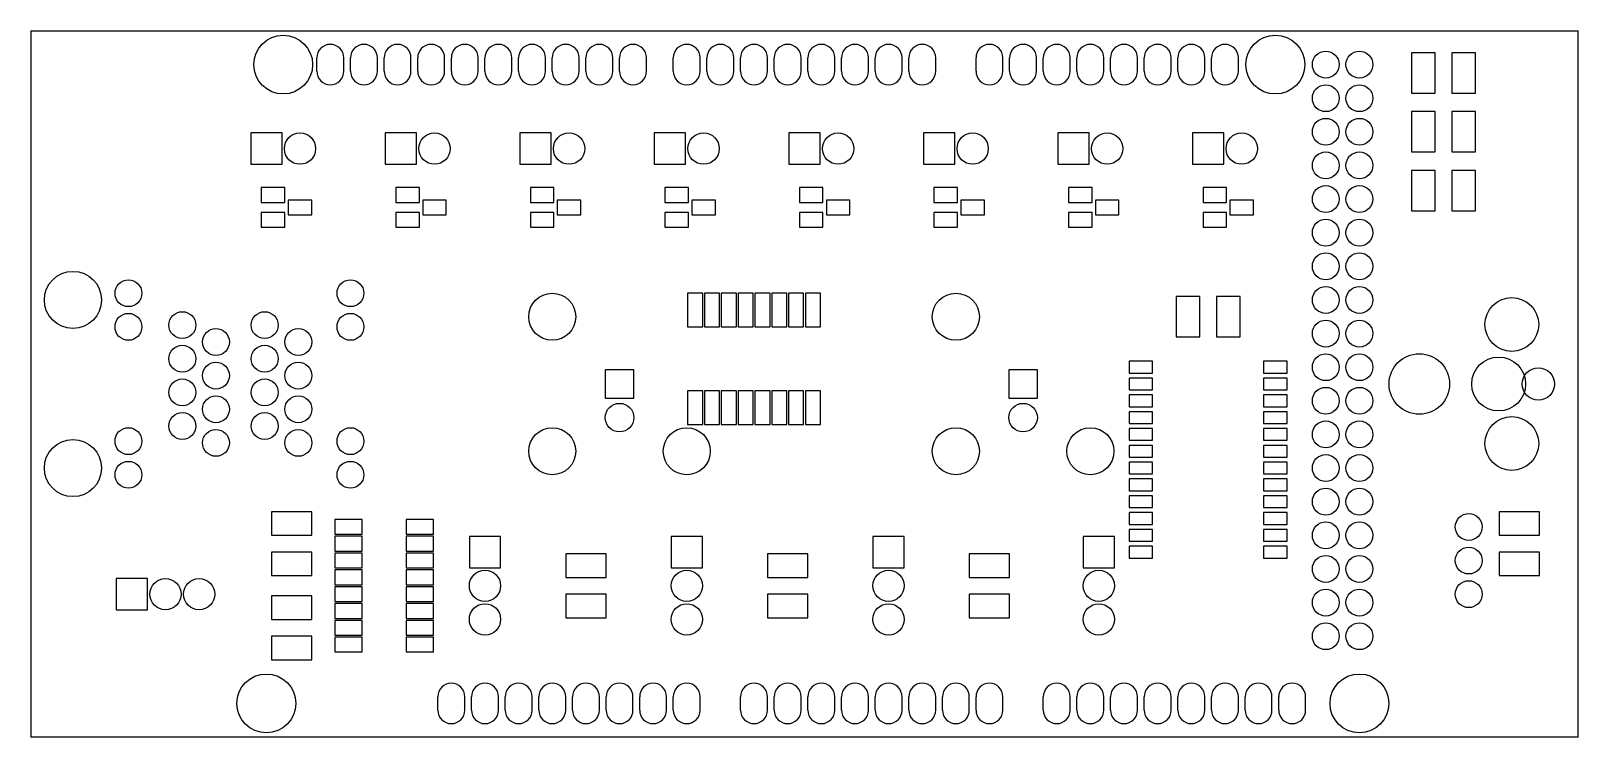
# Model space of a CAD drawing. Header units: inches. Extents: x 0 to 4.6, y 0 to 2.1.
import ezdxf

# ---------------------------------------------------------------- set-up
doc = ezdxf.new("R2010")
doc.units = ezdxf.units.IN
doc.layers.add('BLACK', color=1, linetype='CONTINUOUS')

msp = doc.modelspace()

# ---------------------------------------------------------------- linework, layer by layer
at = {"layer": 'BLACK'}
for p, q in [((0, 2.1), (4.6, 2.1)), ((0, 2.1), (0, 0)), ((4.6, 0), (4.6, 2.1)), ((4.105, 2.035), (4.105, 1.915)), ((4.175, 2.035), (4.105, 2.035)), ((4.175, 1.915), (4.175, 2.035)), ((4.225, 2.035), (4.225, 1.915)), ((4.295, 2.035), (4.225, 2.035)), ((4.295, 1.915), (4.295, 2.035)), ((0.85, 1.98), (0.85, 2.02)), ((0.93, 1.98), (0.93, 2.02)), ((0.95, 1.98), (0.95, 2.02)), ((1.03, 1.98), (1.03, 2.02)), ((1.05, 1.98), (1.05, 2.02)), ((1.13, 1.98), (1.13, 2.02)), ((1.15, 1.98), (1.15, 2.02)), ((1.23, 1.98), (1.23, 2.02)), ((1.25, 1.98), (1.25, 2.02)), ((1.33, 1.98), (1.33, 2.02)), ((1.35, 1.98), (1.35, 2.02)), ((1.43, 1.98), (1.43, 2.02)), ((1.45, 1.98), (1.45, 2.02)), ((1.53, 1.98), (1.53, 2.02)), ((1.55, 1.98), (1.55, 2.02)), ((1.63, 1.98), (1.63, 2.02)), ((1.65, 1.98), (1.65, 2.02)), ((1.73, 1.98), (1.73, 2.02)), ((1.75, 1.98), (1.75, 2.02)), ((1.83, 1.98), (1.83, 2.02)), ((1.91, 1.98), (1.91, 2.02)), ((1.99, 1.98), (1.99, 2.02)), ((2.01, 1.98), (2.01, 2.02)), ((2.09, 1.98), (2.09, 2.02)), ((2.11, 1.98), (2.11, 2.02)), ((2.19, 1.98), (2.19, 2.02)), ((2.21, 1.98), (2.21, 2.02)), ((2.29, 1.98), (2.29, 2.02)), ((2.31, 1.98), (2.31, 2.02)), ((2.39, 1.98), (2.39, 2.02)), ((2.41, 1.98), (2.41, 2.02)), ((2.49, 1.98), (2.49, 2.02)), ((2.51, 1.98), (2.51, 2.02)), ((2.59, 1.98), (2.59, 2.02)), ((2.61, 1.98), (2.61, 2.02)), ((2.69, 1.98), (2.69, 2.02)), ((2.81, 1.98), (2.81, 2.02)), ((2.89, 1.98), (2.89, 2.02)), ((2.91, 1.98), (2.91, 2.02)), ((2.99, 1.98), (2.99, 2.02)), ((3.01, 1.98), (3.01, 2.02)), ((3.09, 1.98), (3.09, 2.02)), ((3.11, 1.98), (3.11, 2.02)), ((3.19, 1.98), (3.19, 2.02)), ((3.21, 1.98), (3.21, 2.02)), ((3.29, 1.98), (3.29, 2.02)), ((3.31, 1.98), (3.31, 2.02)), ((3.39, 1.98), (3.39, 2.02)), ((3.41, 1.98), (3.41, 2.02)), ((3.49, 1.98), (3.49, 2.02)), ((3.51, 1.98), (3.51, 2.02)), ((3.59, 1.98), (3.59, 2.02)), ((4.105, 1.915), (4.175, 1.915)), ((4.225, 1.915), (4.295, 1.915)), ((4.105, 1.86), (4.105, 1.74)), ((4.175, 1.86), (4.105, 1.86)), ((4.175, 1.74), (4.175, 1.86)), ((4.225, 1.86), (4.225, 1.74)), ((4.295, 1.86), (4.225, 1.86)), ((4.295, 1.74), (4.295, 1.86)), ((0.7465, 1.7965), (0.6535, 1.7965)), ((0.6535, 1.7965), (0.6535, 1.7035)), ((0.7465, 1.7035), (0.7465, 1.7965)), ((1.1465, 1.7965), (1.0535, 1.7965)), ((1.0535, 1.7965), (1.0535, 1.7035)), ((1.1465, 1.7035), (1.1465, 1.7965)), ((1.5465, 1.7965), (1.4535, 1.7965)), ((1.4535, 1.7965), (1.4535, 1.7035)), ((1.5465, 1.7035), (1.5465, 1.7965)), ((1.9465, 1.7965), (1.8535, 1.7965)), ((1.8535, 1.7965), (1.8535, 1.7035)), ((1.9465, 1.7035), (1.9465, 1.7965)), ((2.3465, 1.7965), (2.2535, 1.7965)), ((2.2535, 1.7965), (2.2535, 1.7035)), ((2.3465, 1.7035), (2.3465, 1.7965)), ((2.7465, 1.7965), (2.6535, 1.7965)), ((2.6535, 1.7965), (2.6535, 1.7035)), ((2.7465, 1.7035), (2.7465, 1.7965)), ((3.1465, 1.7965), (3.0535, 1.7965)), ((3.0535, 1.7965), (3.0535, 1.7035)), ((3.1465, 1.7035), (3.1465, 1.7965)), ((3.5465, 1.7965), (3.4535, 1.7965)), ((3.4535, 1.7965), (3.4535, 1.7035)), ((3.5465, 1.7035), (3.5465, 1.7965)), ((0.6535, 1.7035), (0.7465, 1.7035)), ((1.0535, 1.7035), (1.1465, 1.7035)), ((1.4535, 1.7035), (1.5465, 1.7035)), ((1.8535, 1.7035), (1.9465, 1.7035)), ((2.2535, 1.7035), (2.3465, 1.7035)), ((2.6535, 1.7035), (2.7465, 1.7035)), ((3.0535, 1.7035), (3.1465, 1.7035)), ((3.4535, 1.7035), (3.5465, 1.7035)), ((4.105, 1.74), (4.175, 1.74)), ((4.225, 1.74), (4.295, 1.74)), ((4.105, 1.685), (4.105, 1.565)), ((4.175, 1.685), (4.105, 1.685)), ((4.175, 1.565), (4.175, 1.685)), ((4.225, 1.685), (4.225, 1.565)), ((4.295, 1.685), (4.225, 1.685)), ((4.295, 1.565), (4.295, 1.685)), ((0.755, 1.634), (0.685, 1.634)), ((0.685, 1.634), (0.685, 1.59)), ((0.755, 1.59), (0.755, 1.634)), ((1.155, 1.634), (1.085, 1.634)), ((1.085, 1.634), (1.085, 1.59)), ((1.155, 1.59), (1.155, 1.634)), ((1.555, 1.634), (1.485, 1.634)), ((1.485, 1.634), (1.485, 1.59)), ((1.555, 1.59), (1.555, 1.634)), ((1.955, 1.634), (1.885, 1.634)), ((1.885, 1.634), (1.885, 1.59)), ((1.955, 1.59), (1.955, 1.634)), ((2.355, 1.634), (2.285, 1.634)), ((2.285, 1.634), (2.285, 1.59)), ((2.355, 1.59), (2.355, 1.634)), ((2.755, 1.634), (2.685, 1.634)), ((2.685, 1.634), (2.685, 1.59)), ((2.755, 1.59), (2.755, 1.634)), ((3.155, 1.634), (3.085, 1.634)), ((3.085, 1.634), (3.085, 1.59)), ((3.155, 1.59), (3.155, 1.634)), ((3.555, 1.634), (3.485, 1.634)), ((3.485, 1.634), (3.485, 1.59)), ((3.555, 1.59), (3.555, 1.634)), ((0.685, 1.59), (0.755, 1.59)), ((0.835, 1.597), (0.765, 1.597)), ((0.765, 1.597), (0.765, 1.553)), ((0.835, 1.553), (0.835, 1.597)), ((1.085, 1.59), (1.155, 1.59)), ((1.235, 1.597), (1.165, 1.597)), ((1.165, 1.597), (1.165, 1.553)), ((1.235, 1.553), (1.235, 1.597)), ((1.485, 1.59), (1.555, 1.59)), ((1.635, 1.597), (1.565, 1.597)), ((1.565, 1.597), (1.565, 1.553)), ((1.635, 1.553), (1.635, 1.597)), ((1.885, 1.59), (1.955, 1.59)), ((2.035, 1.597), (1.965, 1.597)), ((1.965, 1.597), (1.965, 1.553)), ((2.035, 1.553), (2.035, 1.597)), ((2.285, 1.59), (2.355, 1.59)), ((2.435, 1.597), (2.365, 1.597)), ((2.365, 1.597), (2.365, 1.553)), ((2.435, 1.553), (2.435, 1.597)), ((2.685, 1.59), (2.755, 1.59)), ((2.835, 1.597), (2.765, 1.597)), ((2.765, 1.597), (2.765, 1.553)), ((2.835, 1.553), (2.835, 1.597)), ((3.085, 1.59), (3.155, 1.59)), ((3.235, 1.597), (3.165, 1.597)), ((3.165, 1.597), (3.165, 1.553)), ((3.235, 1.553), (3.235, 1.597)), ((3.485, 1.59), (3.555, 1.59)), ((3.635, 1.597), (3.565, 1.597)), ((3.565, 1.597), (3.565, 1.553)), ((3.635, 1.553), (3.635, 1.597)), ((4.105, 1.565), (4.175, 1.565)), ((4.225, 1.565), (4.295, 1.565)), ((0.755, 1.56), (0.685, 1.56)), ((0.685, 1.56), (0.685, 1.516)), ((0.755, 1.516), (0.755, 1.56)), ((0.765, 1.553), (0.835, 1.553)), ((1.155, 1.56), (1.085, 1.56)), ((1.085, 1.56), (1.085, 1.516)), ((1.155, 1.516), (1.155, 1.56)), ((1.165, 1.553), (1.235, 1.553)), ((1.555, 1.56), (1.485, 1.56)), ((1.485, 1.56), (1.485, 1.516)), ((1.555, 1.516), (1.555, 1.56)), ((1.565, 1.553), (1.635, 1.553)), ((1.955, 1.56), (1.885, 1.56)), ((1.885, 1.56), (1.885, 1.516)), ((1.955, 1.516), (1.955, 1.56)), ((1.965, 1.553), (2.035, 1.553)), ((2.355, 1.56), (2.285, 1.56)), ((2.285, 1.56), (2.285, 1.516)), ((2.355, 1.516), (2.355, 1.56)), ((2.365, 1.553), (2.435, 1.553)), ((2.755, 1.56), (2.685, 1.56)), ((2.685, 1.56), (2.685, 1.516)), ((2.755, 1.516), (2.755, 1.56)), ((2.765, 1.553), (2.835, 1.553)), ((3.155, 1.56), (3.085, 1.56)), ((3.085, 1.56), (3.085, 1.516)), ((3.155, 1.516), (3.155, 1.56)), ((3.165, 1.553), (3.235, 1.553)), ((3.555, 1.56), (3.485, 1.56)), ((3.485, 1.56), (3.485, 1.516)), ((3.555, 1.516), (3.555, 1.56)), ((3.565, 1.553), (3.635, 1.553)), ((0.685, 1.516), (0.755, 1.516)), ((1.085, 1.516), (1.155, 1.516)), ((1.485, 1.516), (1.555, 1.516)), ((1.885, 1.516), (1.955, 1.516)), ((2.285, 1.516), (2.355, 1.516)), ((2.685, 1.516), (2.755, 1.516)), ((3.085, 1.516), (3.155, 1.516)), ((3.485, 1.516), (3.555, 1.516)), ((1.9975, 1.32), (1.9525, 1.32)), ((1.9525, 1.32), (1.9525, 1.22)), ((1.9975, 1.22), (1.9975, 1.32)), ((2.0475, 1.32), (2.0025, 1.32)), ((2.0025, 1.32), (2.0025, 1.22)), ((2.0475, 1.22), (2.0475, 1.32)), ((2.0975, 1.32), (2.0525, 1.32)), ((2.0525, 1.32), (2.0525, 1.22)), ((2.0975, 1.22), (2.0975, 1.32)), ((2.1475, 1.32), (2.1025, 1.32)), ((2.1025, 1.32), (2.1025, 1.22)), ((2.1475, 1.22), (2.1475, 1.32)), ((2.1975, 1.32), (2.1525, 1.32)), ((2.1525, 1.32), (2.1525, 1.22)), ((2.1975, 1.22), (2.1975, 1.32)), ((2.2475, 1.32), (2.2025, 1.32)), ((2.2025, 1.32), (2.2025, 1.22)), ((2.2475, 1.22), (2.2475, 1.32)), ((2.2975, 1.32), (2.2525, 1.32)), ((2.2525, 1.32), (2.2525, 1.22)), ((2.2975, 1.22), (2.2975, 1.32)), ((2.3475, 1.32), (2.3025, 1.32)), ((2.3025, 1.32), (2.3025, 1.22)), ((2.3475, 1.22), (2.3475, 1.32)), ((3.405, 1.31), (3.405, 1.19)), ((3.475, 1.31), (3.405, 1.31)), ((3.475, 1.19), (3.475, 1.31)), ((3.525, 1.31), (3.525, 1.19)), ((3.595, 1.31), (3.525, 1.31)), ((3.595, 1.19), (3.595, 1.31)), ((1.9525, 1.22), (1.9975, 1.22)), ((2.0025, 1.22), (2.0475, 1.22)), ((2.0525, 1.22), (2.0975, 1.22)), ((2.1025, 1.22), (2.1475, 1.22)), ((2.1525, 1.22), (2.1975, 1.22)), ((2.2025, 1.22), (2.2475, 1.22)), ((2.2525, 1.22), (2.2975, 1.22)), ((2.3025, 1.22), (2.3475, 1.22)), ((3.405, 1.19), (3.475, 1.19)), ((3.525, 1.19), (3.595, 1.19)), ((3.335, 1.1175), (3.265, 1.1175)), ((3.265, 1.1175), (3.265, 1.0825)), ((3.335, 1.0825), (3.335, 1.1175)), ((3.735, 1.1175), (3.665, 1.1175)), ((3.665, 1.1175), (3.665, 1.0825)), ((3.735, 1.0825), (3.735, 1.1175)), ((1.7925, 1.0925), (1.7075, 1.0925)), ((1.7075, 1.0925), (1.7075, 1.0075)), ((1.7925, 1.0075), (1.7925, 1.0925)), ((2.9925, 1.0925), (2.9075, 1.0925)), ((2.9075, 1.0925), (2.9075, 1.0075)), ((2.9925, 1.0075), (2.9925, 1.0925)), ((3.265, 1.0825), (3.335, 1.0825)), ((3.335, 1.0675), (3.265, 1.0675)), ((3.265, 1.0675), (3.265, 1.0325)), ((3.335, 1.0325), (3.335, 1.0675)), ((3.665, 1.0825), (3.735, 1.0825)), ((3.735, 1.0675), (3.665, 1.0675)), ((3.665, 1.0675), (3.665, 1.0325)), ((3.735, 1.0325), (3.735, 1.0675)), ((1.9975, 1.03), (1.9525, 1.03)), ((1.9525, 1.03), (1.9525, 0.93)), ((1.9975, 0.93), (1.9975, 1.03)), ((2.0475, 1.03), (2.0025, 1.03)), ((2.0025, 1.03), (2.0025, 0.93)), ((2.0475, 0.93), (2.0475, 1.03)), ((2.0975, 1.03), (2.0525, 1.03)), ((2.0525, 1.03), (2.0525, 0.93)), ((2.0975, 0.93), (2.0975, 1.03)), ((2.1475, 1.03), (2.1025, 1.03)), ((2.1025, 1.03), (2.1025, 0.93)), ((2.1475, 0.93), (2.1475, 1.03)), ((2.1975, 1.03), (2.1525, 1.03)), ((2.1525, 1.03), (2.1525, 0.93)), ((2.1975, 0.93), (2.1975, 1.03)), ((2.2475, 1.03), (2.2025, 1.03)), ((2.2025, 1.03), (2.2025, 0.93)), ((2.2475, 0.93), (2.2475, 1.03)), ((2.2975, 1.03), (2.2525, 1.03)), ((2.2525, 1.03), (2.2525, 0.93)), ((2.2975, 0.93), (2.2975, 1.03)), ((2.3475, 1.03), (2.3025, 1.03)), ((2.3025, 1.03), (2.3025, 0.93)), ((2.3475, 0.93), (2.3475, 1.03)), ((3.265, 1.0325), (3.335, 1.0325)), ((3.335, 1.0175), (3.265, 1.0175)), ((3.265, 1.0175), (3.265, 0.9825)), ((3.335, 0.9825), (3.335, 1.0175)), ((3.665, 1.0325), (3.735, 1.0325)), ((3.735, 1.0175), (3.665, 1.0175)), ((3.665, 1.0175), (3.665, 0.9825)), ((3.735, 0.9825), (3.735, 1.0175)), ((1.7075, 1.0075), (1.7925, 1.0075)), ((2.9075, 1.0075), (2.9925, 1.0075)), ((3.265, 0.9825), (3.335, 0.9825)), ((3.335, 0.9675), (3.265, 0.9675)), ((3.265, 0.9675), (3.265, 0.9325)), ((3.335, 0.9325), (3.335, 0.9675)), ((3.665, 0.9825), (3.735, 0.9825)), ((3.735, 0.9675), (3.665, 0.9675)), ((3.665, 0.9675), (3.665, 0.9325)), ((3.735, 0.9325), (3.735, 0.9675)), ((1.9525, 0.93), (1.9975, 0.93)), ((2.0025, 0.93), (2.0475, 0.93)), ((2.0525, 0.93), (2.0975, 0.93)), ((2.1025, 0.93), (2.1475, 0.93)), ((2.1525, 0.93), (2.1975, 0.93)), ((2.2025, 0.93), (2.2475, 0.93)), ((2.2525, 0.93), (2.2975, 0.93)), ((2.3025, 0.93), (2.3475, 0.93)), ((3.265, 0.9325), (3.335, 0.9325)), ((3.665, 0.9325), (3.735, 0.9325)), ((3.335, 0.9175), (3.265, 0.9175)), ((3.265, 0.9175), (3.265, 0.8825)), ((3.265, 0.8825), (3.335, 0.8825)), ((3.335, 0.8825), (3.335, 0.9175)), ((3.735, 0.9175), (3.665, 0.9175)), ((3.665, 0.9175), (3.665, 0.8825)), ((3.665, 0.8825), (3.735, 0.8825)), ((3.735, 0.8825), (3.735, 0.9175)), ((3.335, 0.8675), (3.265, 0.8675)), ((3.265, 0.8675), (3.265, 0.8325)), ((3.265, 0.8325), (3.335, 0.8325)), ((3.335, 0.8325), (3.335, 0.8675)), ((3.735, 0.8675), (3.665, 0.8675)), ((3.665, 0.8675), (3.665, 0.8325)), ((3.665, 0.8325), (3.735, 0.8325)), ((3.735, 0.8325), (3.735, 0.8675)), ((3.335, 0.8175), (3.265, 0.8175)), ((3.265, 0.8175), (3.265, 0.7825)), ((3.265, 0.7825), (3.335, 0.7825)), ((3.335, 0.7825), (3.335, 0.8175)), ((3.735, 0.8175), (3.665, 0.8175)), ((3.665, 0.8175), (3.665, 0.7825)), ((3.665, 0.7825), (3.735, 0.7825)), ((3.735, 0.7825), (3.735, 0.8175)), ((3.335, 0.7675), (3.265, 0.7675)), ((3.265, 0.7675), (3.265, 0.7325)), ((3.335, 0.7325), (3.335, 0.7675)), ((3.735, 0.7675), (3.665, 0.7675)), ((3.665, 0.7675), (3.665, 0.7325)), ((3.735, 0.7325), (3.735, 0.7675)), ((3.265, 0.7325), (3.335, 0.7325)), ((3.335, 0.7175), (3.265, 0.7175)), ((3.265, 0.7175), (3.265, 0.6825)), ((3.335, 0.6825), (3.335, 0.7175)), ((3.665, 0.7325), (3.735, 0.7325)), ((3.735, 0.7175), (3.665, 0.7175)), ((3.665, 0.7175), (3.665, 0.6825)), ((3.735, 0.6825), (3.735, 0.7175)), ((0.835, 0.67), (0.715, 0.67)), ((0.715, 0.67), (0.715, 0.6)), ((0.835, 0.6), (0.835, 0.67)), ((0.9845, 0.647), (0.9035, 0.647)), ((0.9035, 0.647), (0.9035, 0.603)), ((0.9845, 0.603), (0.9845, 0.647)), ((1.1965, 0.647), (1.1155, 0.647)), ((1.1155, 0.647), (1.1155, 0.603)), ((1.1965, 0.603), (1.1965, 0.647)), ((3.265, 0.6825), (3.335, 0.6825)), ((3.335, 0.6675), (3.265, 0.6675)), ((3.265, 0.6675), (3.265, 0.6325)), ((3.335, 0.6325), (3.335, 0.6675)), ((3.665, 0.6825), (3.735, 0.6825)), ((3.735, 0.6675), (3.665, 0.6675)), ((3.665, 0.6675), (3.665, 0.6325)), ((3.735, 0.6325), (3.735, 0.6675)), ((4.485, 0.67), (4.365, 0.67)), ((4.365, 0.67), (4.365, 0.6)), ((4.485, 0.6), (4.485, 0.67)), ((0.715, 0.6), (0.835, 0.6)), ((0.9035, 0.603), (0.9845, 0.603)), ((1.1155, 0.603), (1.1965, 0.603)), ((3.265, 0.6325), (3.335, 0.6325)), ((3.335, 0.6175), (3.265, 0.6175)), ((3.265, 0.6175), (3.265, 0.5825)), ((3.335, 0.5825), (3.335, 0.6175)), ((3.665, 0.6325), (3.735, 0.6325)), ((3.735, 0.6175), (3.665, 0.6175)), ((3.665, 0.6175), (3.665, 0.5825)), ((3.735, 0.5825), (3.735, 0.6175)), ((4.365, 0.6), (4.485, 0.6)), ((0.9845, 0.597), (0.9035, 0.597)), ((0.9035, 0.597), (0.9035, 0.553)), ((0.9035, 0.553), (0.9845, 0.553)), ((0.9845, 0.553), (0.9845, 0.597)), ((1.1965, 0.597), (1.1155, 0.597)), ((1.1155, 0.597), (1.1155, 0.553)), ((1.1155, 0.553), (1.1965, 0.553)), ((1.1965, 0.553), (1.1965, 0.597)), ((1.3965, 0.5965), (1.3035, 0.5965)), ((1.3035, 0.5965), (1.3035, 0.5035)), ((1.3965, 0.5035), (1.3965, 0.5965)), ((1.9965, 0.5965), (1.9035, 0.5965)), ((1.9035, 0.5965), (1.9035, 0.5035)), ((1.9965, 0.5035), (1.9965, 0.5965)), ((2.5965, 0.5965), (2.5035, 0.5965)), ((2.5035, 0.5965), (2.5035, 0.5035)), ((2.5965, 0.5035), (2.5965, 0.5965)), ((3.2215, 0.5965), (3.1285, 0.5965)), ((3.1285, 0.5965), (3.1285, 0.5035)), ((3.2215, 0.5035), (3.2215, 0.5965)), ((3.265, 0.5825), (3.335, 0.5825)), ((3.335, 0.5675), (3.265, 0.5675)), ((3.265, 0.5675), (3.265, 0.5325)), ((3.335, 0.5325), (3.335, 0.5675)), ((3.665, 0.5825), (3.735, 0.5825)), ((3.735, 0.5675), (3.665, 0.5675)), ((3.665, 0.5675), (3.665, 0.5325)), ((3.735, 0.5325), (3.735, 0.5675)), ((0.835, 0.55), (0.715, 0.55)), ((0.715, 0.55), (0.715, 0.48)), ((0.835, 0.48), (0.835, 0.55)), ((0.9845, 0.547), (0.9035, 0.547)), ((0.9035, 0.547), (0.9035, 0.503)), ((0.9845, 0.503), (0.9845, 0.547)), ((1.1965, 0.547), (1.1155, 0.547)), ((1.1155, 0.547), (1.1155, 0.503)), ((1.1965, 0.503), (1.1965, 0.547)), ((1.71, 0.545), (1.59, 0.545)), ((1.59, 0.545), (1.59, 0.475)), ((1.71, 0.475), (1.71, 0.545)), ((2.31, 0.545), (2.19, 0.545)), ((2.19, 0.545), (2.19, 0.475)), ((2.31, 0.475), (2.31, 0.545)), ((2.91, 0.545), (2.79, 0.545)), ((2.79, 0.545), (2.79, 0.475)), ((2.91, 0.475), (2.91, 0.545)), ((3.265, 0.5325), (3.335, 0.5325)), ((3.665, 0.5325), (3.735, 0.5325)), ((4.485, 0.55), (4.365, 0.55)), ((4.365, 0.55), (4.365, 0.48)), ((4.485, 0.48), (4.485, 0.55)), ((0.3465, 0.4715), (0.2535, 0.4715)), ((0.2535, 0.4715), (0.2535, 0.3785)), ((0.3465, 0.3785), (0.3465, 0.4715)), ((0.715, 0.48), (0.835, 0.48)), ((0.9035, 0.503), (0.9845, 0.503)), ((0.9845, 0.497), (0.9035, 0.497)), ((0.9035, 0.497), (0.9035, 0.453)), ((0.9845, 0.453), (0.9845, 0.497)), ((1.1155, 0.503), (1.1965, 0.503)), ((1.1965, 0.497), (1.1155, 0.497)), ((1.1155, 0.497), (1.1155, 0.453)), ((1.1965, 0.453), (1.1965, 0.497)), ((1.3035, 0.5035), (1.3965, 0.5035)), ((1.59, 0.475), (1.71, 0.475)), ((1.9035, 0.5035), (1.9965, 0.5035)), ((2.19, 0.475), (2.31, 0.475)), ((2.5035, 0.5035), (2.5965, 0.5035)), ((2.79, 0.475), (2.91, 0.475)), ((3.1285, 0.5035), (3.2215, 0.5035)), ((4.365, 0.48), (4.485, 0.48)), ((0.835, 0.42), (0.715, 0.42)), ((0.715, 0.42), (0.715, 0.35)), ((0.835, 0.35), (0.835, 0.42)), ((0.9035, 0.453), (0.9845, 0.453)), ((0.9845, 0.447), (0.9035, 0.447)), ((0.9035, 0.447), (0.9035, 0.403)), ((0.9845, 0.403), (0.9845, 0.447)), ((1.1155, 0.453), (1.1965, 0.453)), ((1.1965, 0.447), (1.1155, 0.447)), ((1.1155, 0.447), (1.1155, 0.403)), ((1.1965, 0.403), (1.1965, 0.447)), ((1.71, 0.425), (1.59, 0.425)), ((1.59, 0.425), (1.59, 0.355)), ((1.71, 0.355), (1.71, 0.425)), ((2.31, 0.425), (2.19, 0.425)), ((2.19, 0.425), (2.19, 0.355)), ((2.31, 0.355), (2.31, 0.425)), ((2.91, 0.425), (2.79, 0.425)), ((2.79, 0.425), (2.79, 0.355)), ((2.91, 0.355), (2.91, 0.425)), ((0.2535, 0.3785), (0.3465, 0.3785)), ((0.9035, 0.403), (0.9845, 0.403)), ((0.9845, 0.397), (0.9035, 0.397)), ((0.9035, 0.397), (0.9035, 0.353)), ((0.9845, 0.353), (0.9845, 0.397)), ((1.1155, 0.403), (1.1965, 0.403)), ((1.1965, 0.397), (1.1155, 0.397)), ((1.1155, 0.397), (1.1155, 0.353)), ((1.1965, 0.353), (1.1965, 0.397)), ((0.715, 0.35), (0.835, 0.35)), ((0.9035, 0.353), (0.9845, 0.353)), ((0.9845, 0.347), (0.9035, 0.347)), ((0.9035, 0.347), (0.9035, 0.303)), ((0.9845, 0.303), (0.9845, 0.347)), ((1.1155, 0.353), (1.1965, 0.353)), ((1.1965, 0.347), (1.1155, 0.347)), ((1.1155, 0.347), (1.1155, 0.303)), ((1.1965, 0.303), (1.1965, 0.347)), ((1.59, 0.355), (1.71, 0.355)), ((2.19, 0.355), (2.31, 0.355)), ((2.79, 0.355), (2.91, 0.355)), ((0.835, 0.3), (0.715, 0.3)), ((0.715, 0.3), (0.715, 0.23)), ((0.835, 0.23), (0.835, 0.3)), ((0.9035, 0.303), (0.9845, 0.303)), ((0.9845, 0.297), (0.9035, 0.297)), ((0.9035, 0.297), (0.9035, 0.253)), ((0.9845, 0.253), (0.9845, 0.297)), ((1.1155, 0.303), (1.1965, 0.303)), ((1.1965, 0.297), (1.1155, 0.297)), ((1.1155, 0.297), (1.1155, 0.253)), ((1.1965, 0.253), (1.1965, 0.297)), ((0.9035, 0.253), (0.9845, 0.253)), ((1.1155, 0.253), (1.1965, 0.253)), ((0.715, 0.23), (0.835, 0.23)), ((1.21, 0.08), (1.21, 0.12)), ((1.29, 0.08), (1.29, 0.12)), ((1.31, 0.08), (1.31, 0.12)), ((1.39, 0.08), (1.39, 0.12)), ((1.41, 0.08), (1.41, 0.12)), ((1.49, 0.08), (1.49, 0.12)), ((1.51, 0.08), (1.51, 0.12)), ((1.59, 0.08), (1.59, 0.12)), ((1.61, 0.08), (1.61, 0.12)), ((1.69, 0.08), (1.69, 0.12)), ((1.71, 0.08), (1.71, 0.12)), ((1.79, 0.08), (1.79, 0.12)), ((1.81, 0.08), (1.81, 0.12)), ((1.89, 0.08), (1.89, 0.12)), ((1.91, 0.08), (1.91, 0.12)), ((1.99, 0.08), (1.99, 0.12)), ((2.11, 0.08), (2.11, 0.12)), ((2.19, 0.08), (2.19, 0.12)), ((2.21, 0.08), (2.21, 0.12)), ((2.29, 0.08), (2.29, 0.12)), ((2.31, 0.08), (2.31, 0.12)), ((2.39, 0.08), (2.39, 0.12)), ((2.41, 0.08), (2.41, 0.12)), ((2.49, 0.08), (2.49, 0.12)), ((2.51, 0.08), (2.51, 0.12)), ((2.59, 0.08), (2.59, 0.12)), ((2.61, 0.08), (2.61, 0.12)), ((2.69, 0.08), (2.69, 0.12)), ((2.71, 0.08), (2.71, 0.12)), ((2.79, 0.08), (2.79, 0.12)), ((2.81, 0.08), (2.81, 0.12)), ((2.89, 0.08), (2.89, 0.12)), ((3.01, 0.08), (3.01, 0.12)), ((3.09, 0.08), (3.09, 0.12)), ((3.11, 0.08), (3.11, 0.12)), ((3.19, 0.08), (3.19, 0.12)), ((3.21, 0.08), (3.21, 0.12)), ((3.29, 0.08), (3.29, 0.12)), ((3.31, 0.08), (3.31, 0.12)), ((3.39, 0.08), (3.39, 0.12)), ((3.41, 0.08), (3.41, 0.12)), ((3.49, 0.08), (3.49, 0.12)), ((3.51, 0.08), (3.51, 0.12)), ((3.59, 0.08), (3.59, 0.12)), ((3.61, 0.08), (3.61, 0.12)), ((3.69, 0.08), (3.69, 0.12)), ((3.71, 0.08), (3.71, 0.12)), ((3.79, 0.08), (3.79, 0.12)), ((4.6, 0), (0, 0))]:
    msp.add_line(p, q, dxfattribs=at)
for centre, radius in [((0.75, 2), 0.0875), ((3.7, 2), 0.0875), ((3.85, 2), 0.04), ((3.95, 2), 0.04), ((3.85, 1.9), 0.04), ((3.95, 1.9), 0.04), ((0.8, 1.75), 0.0465), ((1.2, 1.75), 0.0465), ((1.6, 1.75), 0.0465), ((2, 1.75), 0.0465), ((2.4, 1.75), 0.0465), ((2.8, 1.75), 0.0465), ((3.2, 1.75), 0.0465), ((3.6, 1.75), 0.0465), ((3.85, 1.8), 0.04), ((3.95, 1.8), 0.04), ((3.85, 1.7), 0.04), ((3.95, 1.7), 0.04), ((3.85, 1.6), 0.04), ((3.95, 1.6), 0.04), ((3.85, 1.5), 0.04), ((3.95, 1.5), 0.04), ((3.85, 1.4), 0.04), ((3.95, 1.4), 0.04), ((0.125, 1.3), 0.085), ((0.29, 1.32), 0.04), ((0.95, 1.32), 0.04), ((3.85, 1.3), 0.04), ((3.95, 1.3), 0.04), ((1.55, 1.25), 0.07), ((2.75, 1.25), 0.07), ((4.403, 1.227), 0.08), ((0.29, 1.22), 0.04), ((0.45, 1.225), 0.04), ((0.695, 1.225), 0.04), ((0.95, 1.22), 0.04), ((0.55, 1.175), 0.04), ((0.795, 1.175), 0.04), ((3.85, 1.2), 0.04), ((3.95, 1.2), 0.04), ((0.45, 1.125), 0.04), ((0.695, 1.125), 0.04), ((0.55, 1.075), 0.04), ((0.795, 1.075), 0.04), ((3.85, 1.1), 0.04), ((3.95, 1.1), 0.04), ((4.128, 1.05), 0.09), ((4.364, 1.05), 0.08), ((0.45, 1.025), 0.04), ((0.695, 1.025), 0.04), ((4.482, 1.05), 0.048), ((0.55, 0.975), 0.04), ((0.795, 0.975), 0.04), ((3.85, 1), 0.04), ((3.95, 1), 0.04), ((1.75, 0.95), 0.0425), ((2.95, 0.95), 0.0425), ((0.45, 0.925), 0.04), ((0.695, 0.925), 0.04), ((1.55, 0.85), 0.07), ((1.95, 0.85), 0.07), ((2.75, 0.85), 0.07), ((3.15, 0.85), 0.07), ((3.85, 0.9), 0.04), ((3.95, 0.9), 0.04), ((4.403, 0.873), 0.08), ((0.125, 0.8), 0.085), ((0.29, 0.88), 0.04), ((0.55, 0.875), 0.04), ((0.795, 0.875), 0.04), ((0.95, 0.88), 0.04), ((3.85, 0.8), 0.04), ((3.95, 0.8), 0.04), ((0.29, 0.78), 0.04), ((0.95, 0.78), 0.04), ((3.85, 0.7), 0.04), ((3.95, 0.7), 0.04), ((4.275, 0.625), 0.04), ((3.85, 0.6), 0.04), ((3.95, 0.6), 0.04), ((4.275, 0.525), 0.04), ((3.85, 0.5), 0.04), ((3.95, 0.5), 0.04), ((0.4, 0.425), 0.0465), ((0.5, 0.425), 0.0465), ((1.35, 0.45), 0.0465), ((1.95, 0.45), 0.0465), ((2.55, 0.45), 0.0465), ((3.175, 0.45), 0.0465), ((4.275, 0.425), 0.04), ((3.85, 0.4), 0.04), ((3.95, 0.4), 0.04), ((1.35, 0.35), 0.0465), ((1.95, 0.35), 0.0465), ((2.55, 0.35), 0.0465), ((3.175, 0.35), 0.0465), ((3.85, 0.3), 0.04), ((3.95, 0.3), 0.04), ((0.7, 0.1), 0.0875), ((3.95, 0.1), 0.0875)]:
    msp.add_circle(centre, radius, dxfattribs=at)
for centre, start, end in [((0.89, 2.02), 360, 540), ((0.99, 2.02), 360, 540), ((1.09, 2.02), 360, 540), ((1.19, 2.02), 360, 540), ((1.29, 2.02), 360, 540), ((1.39, 2.02), 360, 540), ((1.49, 2.02), 360, 540), ((1.59, 2.02), 360, 540), ((1.69, 2.02), 360, 540), ((1.79, 2.02), 360, 540), ((1.95, 2.02), 360, 540), ((2.05, 2.02), 360, 540), ((2.15, 2.02), 360, 540), ((2.25, 2.02), 360, 540), ((2.35, 2.02), 360, 540), ((2.45, 2.02), 360, 540), ((2.55, 2.02), 360, 540), ((2.65, 2.02), 360, 540), ((2.85, 2.02), 360, 540), ((2.95, 2.02), 360, 540), ((3.05, 2.02), 360, 540), ((3.15, 2.02), 360, 540), ((3.25, 2.02), 360, 540), ((3.35, 2.02), 360, 540), ((3.45, 2.02), 360, 540), ((3.55, 2.02), 360, 540), ((0.89, 1.98), 180, 360), ((0.99, 1.98), 180, 360), ((1.09, 1.98), 180, 360), ((1.19, 1.98), 180, 360), ((1.29, 1.98), 180, 360), ((1.39, 1.98), 180, 360), ((1.49, 1.98), 180, 360), ((1.59, 1.98), 180, 360), ((1.69, 1.98), 180, 360), ((1.79, 1.98), 180, 360), ((1.95, 1.98), 180, 360), ((2.05, 1.98), 180, 360), ((2.15, 1.98), 180, 360), ((2.25, 1.98), 180, 360), ((2.35, 1.98), 180, 360), ((2.45, 1.98), 180, 360), ((2.55, 1.98), 180, 360), ((2.65, 1.98), 180, 360), ((2.85, 1.98), 180, 360), ((2.95, 1.98), 180, 360), ((3.05, 1.98), 180, 360), ((3.15, 1.98), 180, 360), ((3.25, 1.98), 180, 360), ((3.35, 1.98), 180, 360), ((3.45, 1.98), 180, 360), ((3.55, 1.98), 180, 360), ((1.25, 0.12), 360, 540), ((1.35, 0.12), 360, 540), ((1.45, 0.12), 360, 540), ((1.55, 0.12), 360, 540), ((1.65, 0.12), 360, 540), ((1.75, 0.12), 360, 540), ((1.85, 0.12), 360, 540), ((1.95, 0.12), 360, 540), ((2.15, 0.12), 360, 540), ((2.25, 0.12), 360, 540), ((2.35, 0.12), 360, 540), ((2.45, 0.12), 360, 540), ((2.55, 0.12), 360, 540), ((2.65, 0.12), 360, 540), ((2.75, 0.12), 360, 540), ((2.85, 0.12), 360, 540), ((3.05, 0.12), 360, 540), ((3.15, 0.12), 360, 540), ((3.25, 0.12), 360, 540), ((3.35, 0.12), 360, 540), ((3.45, 0.12), 360, 540), ((3.55, 0.12), 360, 540), ((3.65, 0.12), 360, 540), ((3.75, 0.12), 360, 540), ((1.25, 0.08), 180, 360), ((1.35, 0.08), 180, 360), ((1.45, 0.08), 180, 360), ((1.55, 0.08), 180, 360), ((1.65, 0.08), 180, 360), ((1.75, 0.08), 180, 360), ((1.85, 0.08), 180, 360), ((1.95, 0.08), 180, 360), ((2.15, 0.08), 180, 360), ((2.25, 0.08), 180, 360), ((2.35, 0.08), 180, 360), ((2.45, 0.08), 180, 360), ((2.55, 0.08), 180, 360), ((2.65, 0.08), 180, 360), ((2.75, 0.08), 180, 360), ((2.85, 0.08), 180, 360), ((3.05, 0.08), 180, 360), ((3.15, 0.08), 180, 360), ((3.25, 0.08), 180, 360), ((3.35, 0.08), 180, 360), ((3.45, 0.08), 180, 360), ((3.55, 0.08), 180, 360), ((3.65, 0.08), 180, 360), ((3.75, 0.08), 180, 360)]:
    msp.add_arc(centre, 0.04, start, end, dxfattribs=at)

doc.saveas('drawing.dxf')
